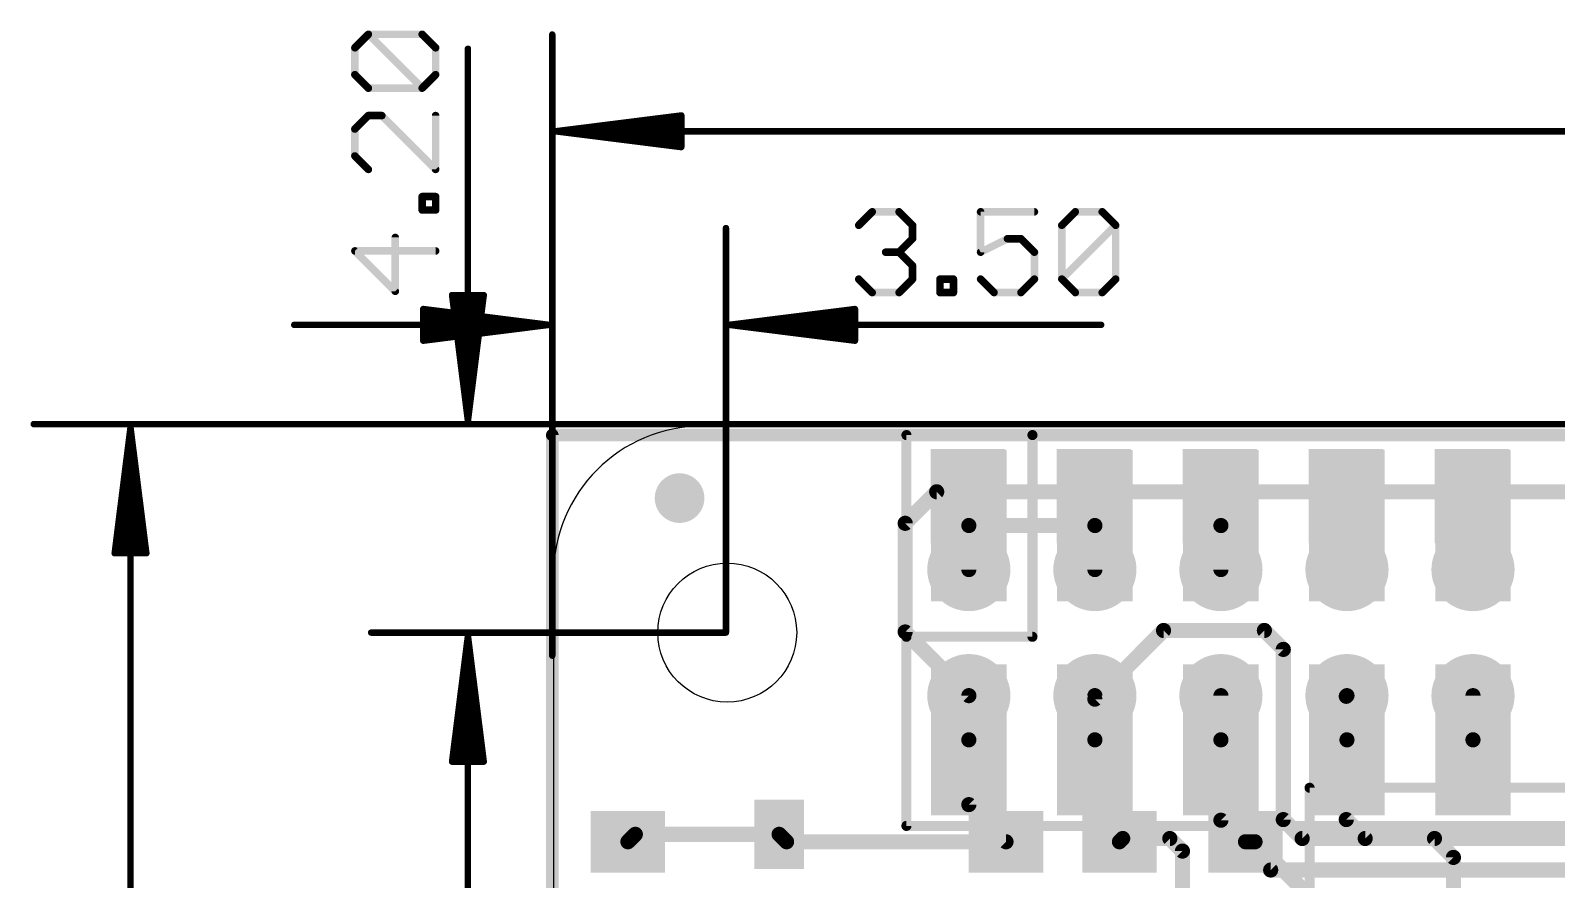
# Model space of a CAD drawing. Extents: x -10.9 to 75.6, y -7.9 to 39.
# Drawn here: x -10.52 to 20.24, y 21.53 to 38.63 of the extents above; entities that cross this region are included whole.
import ezdxf

# ---------------------------------------------------------------- set-up
doc = ezdxf.new("R2010")
doc.units = 0
for name, color, linetype in [('1', 12, 'CONTINUOUS'), ('16', 132, 'CONTINUOUS'), ('17', 110, 'CONTINUOUS'), ('20', 53, 'CONTINUOUS'), ('21', 40, 'CONTINUOUS'), ('22', 6, 'CONTINUOUS'), ('32', 253, 'CONTINUOUS'), ('47', 253, 'CONTINUOUS')]:
    doc.layers.add(name, color=color, linetype=linetype)

# ---------------------------------------------------------------- blocks, each defined once
blk = doc.blocks.new('RECT')
blk.add_solid([(-0.5, -0.5), (0.5, -0.5), (-0.5, 0.5), (0.5, 0.5)])
blk = doc.blocks.new('ROUNDP')
at = {"const_width": 0.5}
blk.add_lwpolyline([(0, -0.25, 1), (0, 0.25, 1), (0, -0.25)], format="xyb", dxfattribs=at)
blk = doc.blocks.new('PIE')
at = {"const_width": 0.5}
blk.add_lwpolyline([(0, -0.25, 1), (0, 0.25, 1), (0, -0.25)], format="xyb", dxfattribs=at)

msp = doc.modelspace()

# ---------------------------------------------------------------- linework, layer by layer
at = {"layer": '1'}
for points, const_width in [([(0, 30.48), (0, 0)], 0.254), ([(65.278, 30.48), (0, 30.48)], 0.254), ([(7.112, 28.702), (7.747, 29.337)], 0.3048), ([(7.747, 29.337), (27.178, 29.337)], 0.3048), ([(7.112, 26.5134), (7.112, 28.702)], 0.3048), ([(8.3954, 25.23), (7.112, 26.5134)], 0.3048), ([(8.3954, 23.0346), (8.3954, 25.23)], 0.3048), ([(16.002, 25.2166), (16.0154, 25.23)], 0.3048), ([(16.002, 22.733), (16.002, 25.2166)], 0.3048), ([(9.144, 22.286), (8.3954, 23.0346)], 0.3048), ([(16.383, 22.352), (16.002, 22.733)], 0.3048), ([(1.524, 22.286), (1.674, 22.436)], 0.3048), ([(1.674, 22.436), (4.572, 22.436)], 0.3048), ([(4.572, 22.436), (4.722, 22.286)], 0.3048), ([(11.496, 22.352), (11.43, 22.286)], 0.3048), ([(12.446, 22.352), (11.496, 22.352)], 0.3048), ([(12.7, 22.098), (12.446, 22.352)], 0.3048), ([(17.78, 22.352), (16.383, 22.352)], 0.3048), ([(18.161, 21.971), (17.78, 22.352)], 0.3048), ([(4.722, 22.286), (9.144, 22.286)], 0.3048), ([(12.7, 22.098), (12.7, 19.558)], 0.3048), ([(13.97, 22.286), (14.163, 22.286)], 0.3048), ([(14.163, 22.286), (15.621, 20.828)], 0.3048), ([(18.161, 16.637), (18.161, 21.971)], 0.3048)]:
    msp.add_lwpolyline(points, dxfattribs=dict(at, const_width=const_width))
for points, const_width in [([(0.0635, 30.48, 1), (-0.0635, 30.48)], 0.127), ([(0, 30.5435, 1), (0, 30.4165)], 0.127), ([(7.747, 29.4132, 1), (7.747, 29.2608)], 0.1524), ([(7.8009, 29.2831, 1), (7.6931, 29.3909)], 0.1524), ([(7.1882, 28.702, 1), (7.0358, 28.702)], 0.1524), ([(7.0581, 28.7559, 1), (7.1659, 28.6481)], 0.1524), ([(7.1659, 26.5673, 1), (7.0581, 26.4595)], 0.1524), ([(7.0358, 26.5134, 1), (7.1882, 26.5134)], 0.1524), ([(8.4716, 25.23, 1), (8.3192, 25.23)], 0.1524), ([(8.3415, 25.1761, 1), (8.4493, 25.2839)], 0.1524), ([(16.0782, 25.2166, 1), (15.9258, 25.2166)], 0.1524), ([(15.9481, 25.2705, 1), (16.0559, 25.1627)], 0.1524), ([(16.0693, 25.1761, 1), (15.9615, 25.2839)], 0.1524), ([(8.4493, 23.0885, 1), (8.3415, 22.9807)], 0.1524), ([(8.3192, 23.0346, 1), (8.4716, 23.0346)], 0.1524), ([(16.0559, 22.7869, 1), (15.9481, 22.6791)], 0.1524), ([(15.9258, 22.733, 1), (16.0782, 22.733)], 0.1524), ([(1.674, 22.5122, 1), (1.674, 22.3598)], 0.1524), ([(1.7279, 22.3821, 1), (1.6201, 22.4899)], 0.1524), ([(4.6259, 22.4899, 1), (4.5181, 22.3821)], 0.1524), ([(4.572, 22.3598, 1), (4.572, 22.5122)], 0.1524), ([(11.496, 22.4282, 1), (11.496, 22.2758)], 0.1524), ([(11.5499, 22.2981, 1), (11.4421, 22.4059)], 0.1524), ([(12.4999, 22.4059, 1), (12.3921, 22.2981)], 0.1524), ([(12.446, 22.2758, 1), (12.446, 22.4282)], 0.1524), ([(16.383, 22.4282, 1), (16.383, 22.2758)], 0.1524), ([(16.3291, 22.2981, 1), (16.4369, 22.4059)], 0.1524), ([(17.8339, 22.4059, 1), (17.7261, 22.2981)], 0.1524), ([(17.78, 22.2758, 1), (17.78, 22.4282)], 0.1524), ([(1.4701, 22.3399, 1), (1.5779, 22.2321)], 0.1524), ([(4.722, 22.3622, 1), (4.722, 22.2098)], 0.1524), ([(4.6681, 22.2321, 1), (4.7759, 22.3399)], 0.1524), ([(9.0901, 22.2321, 1), (9.1979, 22.3399)], 0.1524), ([(9.144, 22.2098, 1), (9.144, 22.3622)], 0.1524), ([(11.3761, 22.3399, 1), (11.4839, 22.2321)], 0.1524), ([(12.7762, 22.098, 1), (12.6238, 22.098)], 0.1524), ([(12.6461, 22.0441, 1), (12.7539, 22.1519)], 0.1524), ([(13.97, 22.3622, 1), (13.97, 22.2098)], 0.1524), ([(14.2169, 22.3399, 1), (14.1091, 22.2321)], 0.1524), ([(14.163, 22.2098, 1), (14.163, 22.3622)], 0.1524), ([(18.2372, 21.971, 1), (18.0848, 21.971)], 0.1524), ([(18.1071, 21.9171, 1), (18.2149, 22.0249)], 0.1524)]:
    msp.add_lwpolyline(points, format="xyb", dxfattribs=dict(at, const_width=const_width))
at = {"layer": '16', "const_width": 0.3048}
for points in [[(8.395, 28.6574), (8.3954, 28.657)], [(8.395, 28.6574), (10.935, 28.6574)], [(8.3954, 28.657), (8.3954, 27.77)], [(10.935, 28.6574), (10.9354, 28.657)], [(10.9354, 28.657), (10.9354, 27.77)], [(13.475, 28.6574), (13.4754, 28.657)], [(13.4754, 28.657), (13.4754, 27.77)], [(10.935, 25.159), (12.319, 26.543)], [(12.319, 26.543), (14.351, 26.543)], [(14.351, 26.543), (14.732, 26.162)], [(14.732, 26.162), (14.732, 22.733)], [(8.3954, 24.3398), (8.3954, 25.23)], [(10.935, 24.3394), (10.935, 25.159)], [(10.9354, 24.3398), (10.9354, 25.23)], [(13.4754, 24.3398), (13.4754, 25.23)], [(16.0154, 24.3398), (16.0154, 25.23)], [(18.5554, 24.3398), (18.5554, 25.23)], [(8.395, 24.3394), (8.3954, 24.3398)], [(10.935, 24.3394), (10.9354, 24.3398)], [(13.475, 24.3394), (13.4754, 24.3398)], [(13.475, 24.3394), (13.475, 22.72)], [(16.015, 24.3394), (16.0154, 24.3398)], [(18.555, 24.3394), (18.5554, 24.3398)], [(13.475, 22.72), (14.478, 21.717)], [(14.732, 22.733), (15.113, 22.352)], [(15.113, 22.352), (28.067, 22.352)], [(14.478, 21.717), (27.432, 21.717)]]:
    msp.add_lwpolyline(points, dxfattribs=at)
at = {"layer": '16', "const_width": 0.1524}
for points in [[(8.4489, 28.7113, 1), (8.3411, 28.6035)], [(8.395, 28.7336, 1), (8.395, 28.5812)], [(8.4716, 28.657, 1), (8.3192, 28.657)], [(8.3415, 28.6031, 1), (8.4493, 28.7109)], [(10.9889, 28.7113, 1), (10.8811, 28.6035)], [(11.0116, 28.657, 1), (10.8592, 28.657)], [(10.8815, 28.6031, 1), (10.9893, 28.7109)], [(10.935, 28.5812, 1), (10.935, 28.7336)], [(13.5289, 28.7113, 1), (13.4211, 28.6035)], [(13.5516, 28.657, 1), (13.3992, 28.657)], [(13.4215, 28.6031, 1), (13.5293, 28.7109)], [(8.3192, 27.77, 1), (8.4716, 27.77)], [(10.8592, 27.77, 1), (11.0116, 27.77)], [(13.3992, 27.77, 1), (13.5516, 27.77)], [(12.319, 26.6192, 1), (12.319, 26.4668)], [(12.3729, 26.4891, 1), (12.2651, 26.5969)], [(14.4049, 26.5969, 1), (14.2971, 26.4891)], [(14.351, 26.4668, 1), (14.351, 26.6192)], [(14.8082, 26.162, 1), (14.6558, 26.162)], [(14.6781, 26.1081, 1), (14.7859, 26.2159)], [(8.4716, 25.23, 1), (8.3192, 25.23)], [(11.0112, 25.159, 1), (10.8588, 25.159)], [(10.8811, 25.2129, 1), (10.9889, 25.1051)], [(11.0116, 25.23, 1), (10.8592, 25.23)], [(13.5516, 25.23, 1), (13.3992, 25.23)], [(16.0916, 25.23, 1), (15.9392, 25.23)], [(18.6316, 25.23, 1), (18.4792, 25.23)], [(8.3411, 24.3933, 1), (8.4489, 24.2855)], [(8.3192, 24.3398, 1), (8.4716, 24.3398)], [(8.4493, 24.2859, 1), (8.3415, 24.3937)], [(10.8811, 24.3933, 1), (10.9889, 24.2855)], [(10.8588, 24.3394, 1), (11.0112, 24.3394)], [(10.8592, 24.3398, 1), (11.0116, 24.3398)], [(10.9893, 24.2859, 1), (10.8815, 24.3937)], [(13.5512, 24.3394, 1), (13.3988, 24.3394)], [(13.4211, 24.3933, 1), (13.5289, 24.2855)], [(13.3992, 24.3398, 1), (13.5516, 24.3398)], [(13.5293, 24.2859, 1), (13.4215, 24.3937)], [(15.9611, 24.3933, 1), (16.0689, 24.2855)], [(15.9392, 24.3398, 1), (16.0916, 24.3398)], [(16.0693, 24.2859, 1), (15.9615, 24.3937)], [(18.5011, 24.3933, 1), (18.6089, 24.2855)], [(18.4792, 24.3398, 1), (18.6316, 24.3398)], [(18.6093, 24.2859, 1), (18.5015, 24.3937)], [(13.5289, 22.7739, 1), (13.4211, 22.6661)], [(13.3988, 22.72, 1), (13.5512, 22.72)], [(14.7859, 22.7869, 1), (14.6781, 22.6791)], [(14.6558, 22.733, 1), (14.8082, 22.733)], [(15.113, 22.4282, 1), (15.113, 22.2758)], [(15.0591, 22.2981, 1), (15.1669, 22.4059)], [(14.478, 21.7932, 1), (14.478, 21.6408)], [(14.4241, 21.6631, 1), (14.5319, 21.7709)]]:
    msp.add_lwpolyline(points, format="xyb", dxfattribs=at)
at = {"layer": '20'}
for p, q in [((62.0254, 30.6604), (3.0254, 30.6604)), ((0.0254, 27.6604), (0.0254, 3))]:
    msp.add_line(p, q, dxfattribs=at)
msp.add_circle((3.5254, 26.5), 1.4, dxfattribs=at)
msp.add_arc((3.0254, 27.6604), 3, 90, 180, dxfattribs=at)
at = {"layer": '21', "const_width": 0.2032}
for points in [[(15.262, 23.374), (49.762, 23.374)], [(15.262, 0.374), (15.262, 23.374)]]:
    msp.add_lwpolyline(points, dxfattribs=at)
at = {"layer": '21', "const_width": 0.1016}
for points in [[(15.262, 23.4248, 1), (15.262, 23.3232)], [(15.3128, 23.374, 1), (15.2112, 23.374)]]:
    msp.add_lwpolyline(points, format="xyb", dxfattribs=at)
at = {"layer": '22', "const_width": 0.2032}
for points in [[(7.1374, 30.48), (7.1374, 26.416)], [(9.6774, 30.48), (7.1374, 30.48)], [(57.9374, 30.48), (9.6774, 30.48)], [(9.6774, 26.416), (9.6774, 30.48)], [(7.1374, 26.416), (7.1374, 22.606)], [(7.1374, 26.416), (9.6774, 26.416)], [(7.1374, 22.606), (57.9374, 22.606)]]:
    msp.add_lwpolyline(points, dxfattribs=at)
at = {"layer": '22', "const_width": 0.1016}
for points in [[(7.1882, 30.48, 1), (7.0866, 30.48)], [(7.1374, 30.5308, 1), (7.1374, 30.4292)], [(9.6774, 30.5308, 1), (9.6774, 30.4292)], [(9.7282, 30.48, 1), (9.6266, 30.48)], [(9.6774, 30.4292, 1), (9.6774, 30.5308)], [(7.1882, 26.416, 1), (7.0866, 26.416)], [(7.1374, 26.4668, 1), (7.1374, 26.3652)], [(7.0866, 26.416, 1), (7.1882, 26.416)], [(9.6266, 26.416, 1), (9.7282, 26.416)], [(9.6774, 26.3652, 1), (9.6774, 26.4668)], [(7.1374, 22.6568, 1), (7.1374, 22.5552)], [(7.0866, 22.606, 1), (7.1882, 22.606)]]:
    msp.add_lwpolyline(points, format="xyb", dxfattribs=at)
at = {"layer": '47'}
for points, const_width in [([(-3.9777, 38.2826), (-3.7065, 38.5538)], 0.1524), ([(-3.7065, 38.5538), (-2.6219, 38.5538)], 0.1524), ([(-2.6219, 37.4691), (-3.7065, 38.5538)], 0.1524), ([(-2.6219, 38.5538), (-2.3507, 38.2826)], 0.1524), ([(0, 26.035), (0, 38.55)], 0.13), ([(-3.9777, 37.7403), (-3.9777, 38.2826)], 0.1524), ([(-2.3507, 38.2826), (-2.3507, 37.7403)], 0.1524), ([(-1.7, 30.765), (-1.7, 38.2628)], 0.13), ([(-3.7065, 37.4691), (-3.9777, 37.7403)], 0.1524), ([(-2.6219, 37.4691), (-3.7065, 37.4691)], 0.1524), ([(-2.3507, 37.7403), (-2.6219, 37.4691)], 0.1524), ([(-3.7065, 36.9166), (-3.9777, 36.6454)], 0.1524), ([(-3.4354, 36.9166), (-3.7065, 36.9166)], 0.1524), ([(-2.3507, 35.8319), (-3.4354, 36.9166)], 0.1524), ([(-2.3507, 36.9166), (-2.3507, 35.8319)], 0.1524), ([(0.065, 36.6), (2.6, 36.9192)], 0.13), ([(0.065, 36.6), (2.6, 36.86)], 0.13), ([(2.6, 36.9192), (2.6, 36.2808)], 0.13), ([(-3.9777, 36.6454), (-3.9777, 36.1031)], 0.1524), ([(0.065, 36.6), (2.6, 36.73)], 0.13), ([(0.065, 36.6), (64.935, 36.6)], 0.13), ([(2.6, 36.2808), (0.065, 36.6)], 0.13), ([(2.6, 36.47), (0.065, 36.6)], 0.13), ([(2.6, 36.34), (0.065, 36.6)], 0.13), ([(-3.9777, 36.1031), (-3.7065, 35.8319)], 0.1524), ([(-2.6219, 35.0134), (-2.6219, 35.2845)], 0.1524), ([(-2.6219, 35.2845), (-2.3507, 35.2845)], 0.1524), ([(-2.3507, 35.0134), (-2.6219, 35.0134)], 0.1524), ([(-2.3507, 35.2845), (-2.3507, 35.0134)], 0.1524), ([(6.1762, 34.7065), (6.4474, 34.9777)], 0.1524), ([(6.4474, 34.9777), (6.9897, 34.9777)], 0.1524), ([(6.9897, 34.9777), (7.2609, 34.7065)], 0.1524), ([(7.2609, 34.7065), (7.2609, 34.4354)], 0.1524), ([(9.7166, 34.9777), (8.6319, 34.9777)], 0.1524), ([(8.6319, 34.9777), (8.6319, 34.1642)], 0.1524), ([(10.2691, 34.7065), (10.5403, 34.9777)], 0.1524), ([(10.2691, 33.6219), (10.2691, 34.7065)], 0.1524), ([(10.2691, 33.6219), (11.3537, 34.7065)], 0.1524), ([(10.5403, 34.9777), (11.0826, 34.9777)], 0.1524), ([(11.0826, 34.9777), (11.3537, 34.7065)], 0.1524), ([(11.3537, 34.7065), (11.3537, 33.6219)], 0.1524), ([(-3.1642, 33.3762), (-3.1642, 34.4609)], 0.1524), ([(0, 26.4), (0, 34.65)], 0.13), ([(3.5, 26.5), (3.5, 34.65)], 0.13), ([(7.2609, 34.4354), (6.9897, 34.1642)], 0.1524), ([(8.6319, 34.1642), (9.1743, 34.4354)], 0.1524), ([(9.1743, 34.4354), (9.4454, 34.4354)], 0.1524), ([(9.4454, 34.4354), (9.7166, 34.1642)], 0.1524), ([(-2.3507, 34.1897), (-3.9777, 34.1897)], 0.1524), ([(-3.9777, 34.1897), (-3.1642, 33.3762)], 0.1524), ([(6.9897, 34.1642), (6.7185, 34.1642)], 0.1524), ([(6.9897, 34.1642), (7.2609, 33.893)], 0.1524), ([(9.7166, 34.1642), (9.7166, 33.6219)], 0.1524), ([(7.2609, 33.893), (7.2609, 33.6219)], 0.1524), ([(6.4474, 33.3507), (6.1762, 33.6219)], 0.1524), ([(7.2609, 33.6219), (6.9897, 33.3507)], 0.1524), ([(7.8134, 33.3507), (7.8134, 33.6219)], 0.1524), ([(7.8134, 33.6219), (8.0845, 33.6219)], 0.1524), ([(8.0845, 33.6219), (8.0845, 33.3507)], 0.1524), ([(8.9031, 33.3507), (8.6319, 33.6219)], 0.1524), ([(9.7166, 33.6219), (9.4454, 33.3507)], 0.1524), ([(10.5403, 33.3507), (10.2691, 33.6219)], 0.1524), ([(11.3537, 33.6219), (11.0826, 33.3507)], 0.1524), ([(-1.7, 30.765), (-2.0192, 33.3)], 0.13), ([(-2.0192, 33.3), (-1.3808, 33.3)], 0.13), ([(-1.7, 30.765), (-1.96, 33.3)], 0.13), ([(-1.7, 30.765), (-1.83, 33.3)], 0.13), ([(-1.3808, 33.3), (-1.7, 30.765)], 0.13), ([(-1.57, 33.3), (-1.7, 30.765)], 0.13), ([(-1.44, 33.3), (-1.7, 30.765)], 0.13), ([(6.9897, 33.3507), (6.4474, 33.3507)], 0.1524), ([(8.0845, 33.3507), (7.8134, 33.3507)], 0.1524), ([(9.4454, 33.3507), (8.9031, 33.3507)], 0.1524), ([(11.0826, 33.3507), (10.5403, 33.3507)], 0.1524), ([(-0.065, 32.7), (-2.6, 33.0192)], 0.13), ([(-2.6, 33.0192), (-2.6, 32.3808)], 0.13), ([(-0.065, 32.7), (-2.6, 32.96)], 0.13), ([(3.565, 32.7), (6.1, 33.0192)], 0.13), ([(3.565, 32.7), (6.1, 32.96)], 0.13), ([(6.1, 33.0192), (6.1, 32.3808)], 0.13), ([(-0.065, 32.7), (-5.2, 32.7)], 0.13), ([(-0.065, 32.7), (-2.6, 32.83)], 0.13), ([(-2.6, 32.3808), (-0.065, 32.7)], 0.13), ([(-2.6, 32.57), (-0.065, 32.7)], 0.13), ([(-2.6, 32.44), (-0.065, 32.7)], 0.13), ([(3.565, 32.7), (6.1, 32.83)], 0.13), ([(3.565, 32.7), (11.0628, 32.7)], 0.13), ([(6.1, 32.3808), (3.565, 32.7)], 0.13), ([(6.1, 32.57), (3.565, 32.7)], 0.13), ([(6.1, 32.44), (3.565, 32.7)], 0.13), ([(38, 30.7), (-10.45, 30.7)], 0.13), ([(4.1, 30.7), (-3.65, 30.7)], 0.13), ([(-8.5, 30.635), (-8.8192, 28.1)], 0.13), ([(-8.5, 30.635), (-8.76, 28.1)], 0.13), ([(-8.5, 30.635), (-8.63, 28.1)], 0.13), ([(-8.5, 30.635), (-8.5, 0.065)], 0.13), ([(-8.1808, 28.1), (-8.5, 30.635)], 0.13), ([(-8.37, 28.1), (-8.5, 30.635)], 0.13), ([(-8.24, 28.1), (-8.5, 30.635)], 0.13), ([(-8.8192, 28.1), (-8.1808, 28.1)], 0.13), ([(3.5, 26.5), (-3.65, 26.5)], 0.13), ([(-1.7, 26.435), (-2.0192, 23.9)], 0.13), ([(-1.7, 26.435), (-1.96, 23.9)], 0.13), ([(-1.7, 26.435), (-1.83, 23.9)], 0.13), ([(-1.7, 26.435), (-1.7, 21.3)], 0.13), ([(-1.3808, 23.9), (-1.7, 26.435)], 0.13), ([(-1.57, 23.9), (-1.7, 26.435)], 0.13), ([(-1.44, 23.9), (-1.7, 26.435)], 0.13), ([(-2.0192, 23.9), (-1.3808, 23.9)], 0.13)]:
    msp.add_lwpolyline(points, dxfattribs=dict(at, const_width=const_width))
for points, const_width in [([(-3.6796, 38.5807, 1), (-3.7335, 38.5268)], 0.0762), ([(-3.7065, 38.5919, 1), (-3.7065, 38.5157)], 0.0762), ([(-3.6796, 38.5268, 1), (-3.7335, 38.5807)], 0.0762), ([(-2.5949, 38.5807, 1), (-2.6488, 38.5268)], 0.0762), ([(-2.6219, 38.5157, 1), (-2.6219, 38.5919)], 0.0762), ([(0.0325, 38.55, 1), (-0.0325, 38.55)], 0.065), ([(-3.9396, 38.2826, 1), (-4.0158, 38.2826)], 0.0762), ([(-4.0046, 38.3095, 1), (-3.9507, 38.2556)], 0.0762), ([(-2.3126, 38.2826, 1), (-2.3888, 38.2826)], 0.0762), ([(-2.3776, 38.2556, 1), (-2.3238, 38.3095)], 0.0762), ([(-1.6675, 38.2628, 1), (-1.7325, 38.2628)], 0.065), ([(-3.9507, 37.7672, 1), (-4.0046, 37.7133)], 0.0762), ([(-4.0158, 37.7403, 1), (-3.9396, 37.7403)], 0.0762), ([(-3.7065, 37.5072, 1), (-3.7065, 37.431)], 0.0762), ([(-3.7335, 37.4421, 1), (-3.6796, 37.496)], 0.0762), ([(-2.6488, 37.496, 1), (-2.5949, 37.4421)], 0.0762), ([(-2.6488, 37.4421, 1), (-2.5949, 37.496)], 0.0762), ([(-2.6219, 37.431, 1), (-2.6219, 37.5072)], 0.0762), ([(-2.3888, 37.7403, 1), (-2.3126, 37.7403)], 0.0762), ([(-2.3238, 37.7133, 1), (-2.3776, 37.7672)], 0.0762), ([(-3.7065, 36.9547, 1), (-3.7065, 36.8785)], 0.0762), ([(-3.6796, 36.8897, 1), (-3.7335, 36.9435)], 0.0762), ([(-3.4084, 36.9435, 1), (-3.4623, 36.8897)], 0.0762), ([(-3.4354, 36.8785, 1), (-3.4354, 36.9547)], 0.0762), ([(-2.3126, 36.9166, 1), (-2.3888, 36.9166)], 0.0762), ([(2.6325, 36.9192, 1), (2.5675, 36.9192)], 0.065), ([(2.6041, 36.887, 1), (2.5959, 36.9515)], 0.065), ([(2.6033, 36.8277, 1), (2.5967, 36.8923)], 0.065), ([(-3.9396, 36.6454, 1), (-4.0158, 36.6454)], 0.0762), ([(-4.0046, 36.6724, 1), (-3.9507, 36.6185)], 0.0762), ([(0.065, 36.6325, 1), (0.065, 36.5675)], 0.065), ([(0.0691, 36.6322, 1), (0.0609, 36.5678)], 0.065), ([(0.0633, 36.6325, 1), (0.0667, 36.5675)], 0.065), ([(0.0667, 36.6325, 1), (0.0633, 36.5675)], 0.065), ([(0.0683, 36.6323, 1), (0.0617, 36.5677)], 0.065), ([(0.0617, 36.6323, 1), (0.0683, 36.5677)], 0.065), ([(0.0609, 36.6322, 1), (0.0691, 36.5678)], 0.065), ([(2.6017, 36.6975, 1), (2.5983, 36.7625)], 0.065), ([(2.5675, 36.2808, 1), (2.6325, 36.2808)], 0.065), ([(2.5959, 36.2485, 1), (2.6041, 36.313)], 0.065), ([(2.5967, 36.3077, 1), (2.6033, 36.3723)], 0.065), ([(2.5983, 36.4375, 1), (2.6017, 36.5025)], 0.065), ([(-4.0158, 36.1031, 1), (-3.9396, 36.1031)], 0.0762), ([(-3.9507, 36.13, 1), (-4.0046, 36.0762)], 0.0762), ([(-3.7335, 35.805, 1), (-3.6796, 35.8589)], 0.0762), ([(-2.3888, 35.8319, 1), (-2.3126, 35.8319)], 0.0762), ([(-2.3776, 35.805, 1), (-2.3238, 35.8589)], 0.0762), ([(-2.5838, 35.2845, 1), (-2.66, 35.2845)], 0.0762), ([(-2.6219, 35.3226, 1), (-2.6219, 35.2464)], 0.0762), ([(-2.6219, 35.0515, 1), (-2.6219, 34.9753)], 0.0762), ([(-2.3126, 35.2845, 1), (-2.3888, 35.2845)], 0.0762), ([(-2.3507, 35.2464, 1), (-2.3507, 35.3226)], 0.0762), ([(-2.3507, 34.9753, 1), (-2.3507, 35.0515)], 0.0762), ([(-2.66, 35.0134, 1), (-2.5838, 35.0134)], 0.0762), ([(-2.3888, 35.0134, 1), (-2.3126, 35.0134)], 0.0762), ([(6.1493, 34.7335, 1), (6.2031, 34.6796)], 0.0762), ([(6.4474, 35.0158, 1), (6.4474, 34.9396)], 0.0762), ([(6.4743, 34.9507, 1), (6.4204, 35.0046)], 0.0762), ([(7.0166, 35.0046, 1), (6.9628, 34.9507)], 0.0762), ([(6.9897, 34.9396, 1), (6.9897, 35.0158)], 0.0762), ([(7.299, 34.7065, 1), (7.2228, 34.7065)], 0.0762), ([(7.2339, 34.6796, 1), (7.2878, 34.7335)], 0.0762), ([(8.6319, 35.0158, 1), (8.6319, 34.9396)], 0.0762), ([(8.67, 34.9777, 1), (8.5938, 34.9777)], 0.0762), ([(9.7166, 34.9396, 1), (9.7166, 35.0158)], 0.0762), ([(10.2421, 34.7335, 1), (10.296, 34.6796)], 0.0762), ([(10.3072, 34.7065, 1), (10.231, 34.7065)], 0.0762), ([(10.5403, 35.0158, 1), (10.5403, 34.9396)], 0.0762), ([(10.5672, 34.9507, 1), (10.5133, 35.0046)], 0.0762), ([(11.1095, 35.0046, 1), (11.0556, 34.9507)], 0.0762), ([(11.0826, 34.9396, 1), (11.0826, 35.0158)], 0.0762), ([(11.3918, 34.7065, 1), (11.3156, 34.7065)], 0.0762), ([(11.3807, 34.6796, 1), (11.3268, 34.7335)], 0.0762), ([(11.3268, 34.6796, 1), (11.3807, 34.7335)], 0.0762), ([(-3.1261, 34.4609, 1), (-3.2023, 34.4609)], 0.0762), ([(0.0325, 34.65, 1), (-0.0325, 34.65)], 0.065), ([(3.5325, 34.65, 1), (3.4675, 34.65)], 0.065), ([(7.2228, 34.4354, 1), (7.299, 34.4354)], 0.0762), ([(7.2878, 34.4084, 1), (7.2339, 34.4623)], 0.0762), ([(9.1743, 34.4735, 1), (9.1743, 34.3973)], 0.0762), ([(9.1913, 34.4013, 1), (9.1572, 34.4694)], 0.0762), ([(9.4724, 34.4623, 1), (9.4185, 34.4084)], 0.0762), ([(9.4454, 34.3973, 1), (9.4454, 34.4735)], 0.0762), ([(-3.9777, 34.2278, 1), (-3.9777, 34.1516)], 0.0762), ([(-3.9507, 34.2166, 1), (-4.0046, 34.1628)], 0.0762), ([(-2.3507, 34.1516, 1), (-2.3507, 34.2278)], 0.0762), ([(6.7185, 34.2023, 1), (6.7185, 34.1261)], 0.0762), ([(7.0166, 34.1911, 1), (6.9628, 34.1373)], 0.0762), ([(6.9628, 34.1911, 1), (7.0166, 34.1373)], 0.0762), ([(6.9897, 34.1261, 1), (6.9897, 34.2023)], 0.0762), ([(8.6149, 34.1983, 1), (8.649, 34.1301)], 0.0762), ([(8.5938, 34.1642, 1), (8.67, 34.1642)], 0.0762), ([(9.7547, 34.1642, 1), (9.6785, 34.1642)], 0.0762), ([(9.6897, 34.1373, 1), (9.7435, 34.1911)], 0.0762), ([(7.299, 33.893, 1), (7.2228, 33.893)], 0.0762), ([(7.2339, 33.8661, 1), (7.2878, 33.92)], 0.0762), ([(6.2031, 33.6488, 1), (6.1493, 33.5949)], 0.0762), ([(7.2228, 33.6219, 1), (7.299, 33.6219)], 0.0762), ([(7.2878, 33.5949, 1), (7.2339, 33.6488)], 0.0762), ([(7.8515, 33.6219, 1), (7.7753, 33.6219)], 0.0762), ([(7.8134, 33.66, 1), (7.8134, 33.5838)], 0.0762), ([(8.1226, 33.6219, 1), (8.0464, 33.6219)], 0.0762), ([(8.0845, 33.5838, 1), (8.0845, 33.66)], 0.0762), ([(8.6589, 33.6488, 1), (8.605, 33.5949)], 0.0762), ([(9.6785, 33.6219, 1), (9.7547, 33.6219)], 0.0762), ([(9.7435, 33.5949, 1), (9.6897, 33.6488)], 0.0762), ([(10.296, 33.6488, 1), (10.2421, 33.5949)], 0.0762), ([(10.2421, 33.6488, 1), (10.296, 33.5949)], 0.0762), ([(10.231, 33.6219, 1), (10.3072, 33.6219)], 0.0762), ([(11.3156, 33.6219, 1), (11.3918, 33.6219)], 0.0762), ([(11.3807, 33.5949, 1), (11.3268, 33.6488)], 0.0762), ([(-3.2023, 33.3762, 1), (-3.1261, 33.3762)], 0.0762), ([(-3.1911, 33.3493, 1), (-3.1373, 33.4031)], 0.0762), ([(-1.987, 33.3041, 1), (-2.0515, 33.2959)], 0.065), ([(-2.0192, 33.3325, 1), (-2.0192, 33.2675)], 0.065), ([(-1.9277, 33.3033, 1), (-1.9923, 33.2967)], 0.065), ([(-1.7975, 33.3017, 1), (-1.8625, 33.2983)], 0.065), ([(-1.5375, 33.2983, 1), (-1.6025, 33.3017)], 0.065), ([(-1.4077, 33.2967, 1), (-1.4723, 33.3033)], 0.065), ([(-1.3485, 33.2959, 1), (-1.413, 33.3041)], 0.065), ([(-1.3808, 33.2675, 1), (-1.3808, 33.3325)], 0.065), ([(6.4474, 33.3888, 1), (6.4474, 33.3126)], 0.0762), ([(6.4204, 33.3238, 1), (6.4743, 33.3776)], 0.0762), ([(6.9628, 33.3776, 1), (7.0166, 33.3238)], 0.0762), ([(6.9897, 33.3126, 1), (6.9897, 33.3888)], 0.0762), ([(7.8134, 33.3888, 1), (7.8134, 33.3126)], 0.0762), ([(7.7753, 33.3507, 1), (7.8515, 33.3507)], 0.0762), ([(8.0464, 33.3507, 1), (8.1226, 33.3507)], 0.0762), ([(8.0845, 33.3126, 1), (8.0845, 33.3888)], 0.0762), ([(8.9031, 33.3888, 1), (8.9031, 33.3126)], 0.0762), ([(8.8762, 33.3238, 1), (8.93, 33.3776)], 0.0762), ([(9.4185, 33.3776, 1), (9.4724, 33.3238)], 0.0762), ([(9.4454, 33.3126, 1), (9.4454, 33.3888)], 0.0762), ([(10.5403, 33.3888, 1), (10.5403, 33.3126)], 0.0762), ([(10.5133, 33.3238, 1), (10.5672, 33.3776)], 0.0762), ([(11.0556, 33.3776, 1), (11.1095, 33.3238)], 0.0762), ([(11.0826, 33.3126, 1), (11.0826, 33.3888)], 0.0762), ([(-2.5959, 33.0515, 1), (-2.6041, 32.987)], 0.065), ([(-2.5675, 33.0192, 1), (-2.6325, 33.0192)], 0.065), ([(-2.5967, 32.9923, 1), (-2.6033, 32.9277)], 0.065), ([(6.1325, 33.0192, 1), (6.0675, 33.0192)], 0.065), ([(6.1041, 32.987, 1), (6.0959, 33.0515)], 0.065), ([(6.1033, 32.9277, 1), (6.0967, 32.9923)], 0.065), ([(-5.2, 32.7325, 1), (-5.2, 32.6675)], 0.065), ([(-2.5983, 32.8625, 1), (-2.6017, 32.7975)], 0.065), ([(-2.6017, 32.6025, 1), (-2.5983, 32.5375)], 0.065), ([(-0.0609, 32.6678, 1), (-0.0691, 32.7322)], 0.065), ([(-0.0691, 32.6678, 1), (-0.0609, 32.7322)], 0.065), ([(-0.0617, 32.6677, 1), (-0.0683, 32.7323)], 0.065), ([(-0.0683, 32.6677, 1), (-0.0617, 32.7323)], 0.065), ([(-0.0667, 32.6675, 1), (-0.0633, 32.7325)], 0.065), ([(-0.0633, 32.6675, 1), (-0.0667, 32.7325)], 0.065), ([(-0.065, 32.6675, 1), (-0.065, 32.7325)], 0.065), ([(3.565, 32.7325, 1), (3.565, 32.6675)], 0.065), ([(3.5691, 32.7322, 1), (3.5609, 32.6678)], 0.065), ([(3.5633, 32.7325, 1), (3.5667, 32.6675)], 0.065), ([(3.5667, 32.7325, 1), (3.5633, 32.6675)], 0.065), ([(3.5683, 32.7323, 1), (3.5617, 32.6677)], 0.065), ([(3.5617, 32.7323, 1), (3.5683, 32.6677)], 0.065), ([(3.5609, 32.7322, 1), (3.5691, 32.6678)], 0.065), ([(6.1017, 32.7975, 1), (6.0983, 32.8625)], 0.065), ([(6.0983, 32.5375, 1), (6.1017, 32.6025)], 0.065), ([(11.0628, 32.6675, 1), (11.0628, 32.7325)], 0.065), ([(-2.6033, 32.4723, 1), (-2.5967, 32.4077)], 0.065), ([(-2.6041, 32.413, 1), (-2.5959, 32.3485)], 0.065), ([(-2.6325, 32.3808, 1), (-2.5675, 32.3808)], 0.065), ([(6.0675, 32.3808, 1), (6.1325, 32.3808)], 0.065), ([(6.0959, 32.3485, 1), (6.1041, 32.413)], 0.065), ([(6.0967, 32.4077, 1), (6.1033, 32.4723)], 0.065), ([(-10.45, 30.7325, 1), (-10.45, 30.6675)], 0.065), ([(-3.65, 30.7325, 1), (-3.65, 30.6675)], 0.065), ([(-1.7322, 30.7691, 1), (-1.6678, 30.7609)], 0.065), ([(-1.7323, 30.7683, 1), (-1.6677, 30.7617)], 0.065), ([(-1.7325, 30.7633, 1), (-1.6675, 30.7667)], 0.065), ([(-1.7325, 30.7667, 1), (-1.6675, 30.7633)], 0.065), ([(-1.7325, 30.765, 1), (-1.6675, 30.765)], 0.065), ([(-1.7323, 30.7617, 1), (-1.6677, 30.7683)], 0.065), ([(-1.7322, 30.7609, 1), (-1.6678, 30.7691)], 0.065), ([(4.1, 30.6675, 1), (4.1, 30.7325)], 0.065), ([(-8.4675, 30.635, 1), (-8.5325, 30.635)], 0.065), ([(-8.4678, 30.6391, 1), (-8.5322, 30.6309)], 0.065), ([(-8.4675, 30.6333, 1), (-8.5325, 30.6367)], 0.065), ([(-8.4675, 30.6367, 1), (-8.5325, 30.6333)], 0.065), ([(-8.4677, 30.6383, 1), (-8.5323, 30.6317)], 0.065), ([(-8.4677, 30.6317, 1), (-8.5323, 30.6383)], 0.065), ([(-8.4678, 30.6309, 1), (-8.5322, 30.6391)], 0.065), ([(-8.8515, 28.1041, 1), (-8.787, 28.0959)], 0.065), ([(-8.8192, 28.1325, 1), (-8.8192, 28.0675)], 0.065), ([(-8.7923, 28.1033, 1), (-8.7277, 28.0967)], 0.065), ([(-8.6625, 28.1017, 1), (-8.5975, 28.0983)], 0.065), ([(-8.4025, 28.0983, 1), (-8.3375, 28.1017)], 0.065), ([(-8.2723, 28.0967, 1), (-8.2077, 28.1033)], 0.065), ([(-8.213, 28.0959, 1), (-8.1485, 28.1041)], 0.065), ([(-8.1808, 28.0675, 1), (-8.1808, 28.1325)], 0.065), ([(-3.65, 26.5325, 1), (-3.65, 26.4675)], 0.065), ([(-1.6675, 26.435, 1), (-1.7325, 26.435)], 0.065), ([(-1.6678, 26.4391, 1), (-1.7322, 26.4309)], 0.065), ([(-1.6675, 26.4333, 1), (-1.7325, 26.4367)], 0.065), ([(-1.6675, 26.4367, 1), (-1.7325, 26.4333)], 0.065), ([(-1.6677, 26.4383, 1), (-1.7323, 26.4317)], 0.065), ([(-1.6677, 26.4317, 1), (-1.7323, 26.4383)], 0.065), ([(-1.6678, 26.4309, 1), (-1.7322, 26.4391)], 0.065), ([(3.4675, 26.5, 1), (3.5325, 26.5)], 0.065), ([(3.5, 26.4675, 1), (3.5, 26.5325)], 0.065), ([(-0.0325, 26.4, 1), (0.0325, 26.4)], 0.065), ([(-0.0325, 26.035, 1), (0.0325, 26.035)], 0.065), ([(-2.0515, 23.9041, 1), (-1.987, 23.8959)], 0.065), ([(-2.0192, 23.9325, 1), (-2.0192, 23.8675)], 0.065), ([(-1.9923, 23.9033, 1), (-1.9277, 23.8967)], 0.065), ([(-1.8625, 23.9017, 1), (-1.7975, 23.8983)], 0.065), ([(-1.6025, 23.8983, 1), (-1.5375, 23.9017)], 0.065), ([(-1.4723, 23.8967, 1), (-1.4077, 23.9033)], 0.065), ([(-1.413, 23.8959, 1), (-1.3485, 23.9041)], 0.065), ([(-1.3808, 23.8675, 1), (-1.3808, 23.9325)], 0.065)]:
    msp.add_lwpolyline(points, format="xyb", dxfattribs=dict(at, const_width=const_width))

# ---------------------------------------------------------------- block references
at = {"layer": '1', "yscale": 1.4}
msp.add_blockref('RECT', (4.572, 22.436), dxfattribs=at)
at = {"layer": '1', "xscale": 1.24, "yscale": 1.5}
for p, rotation in [((1.524, 22.286), 90), ((9.144, 22.286), 90), ((11.43, 22.286), 270), ((13.97, 22.286), 270)]:
    msp.add_blockref('RECT', p, dxfattribs=dict(at, rotation=rotation))
at = {"layer": '16', "xscale": 3.048, "yscale": 1.524}
for p, rotation in [((8.395, 28.6574), 270), ((10.935, 28.6574), 270), ((13.475, 28.6574), 270), ((16.015, 28.6574), 270), ((18.555, 28.6574), 270), ((8.395, 24.3394), 270), ((10.935, 24.3394), 90), ((13.475, 24.3394), 90), ((16.015, 24.3394), 90), ((18.555, 24.3394), 90)]:
    msp.add_blockref('RECT', p, dxfattribs=dict(at, rotation=rotation))
at = {"layer": '16'}
msp.add_blockref('PIE', (2.5654, 29.21), dxfattribs=at)
at = {"layer": '17', "xscale": 1.6764, "yscale": 1.6764}
for p in [(8.3954, 27.77), (8.3954, 27.77), (10.9354, 27.77), (10.9354, 27.77), (13.4754, 27.77), (13.4754, 27.77), (16.0154, 27.77), (16.0154, 27.77), (18.5554, 27.77), (18.5554, 27.77), (8.3954, 25.23), (8.3954, 25.23), (10.9354, 25.23), (10.9354, 25.23), (13.4754, 25.23), (13.4754, 25.23), (16.0154, 25.23), (16.0154, 25.23), (18.5554, 25.23), (18.5554, 25.23)]:
    msp.add_blockref('ROUNDP', p, dxfattribs=at)
at = {"layer": '32', "xscale": 1.5, "yscale": 1.9}
for p in [(8.3754, 29.25), (10.9154, 29.25), (13.4554, 29.25), (15.9954, 29.25), (18.5354, 29.25)]:
    msp.add_blockref('RECT', p, dxfattribs=at)
at = {"layer": '32', "xscale": 1.5, "yscale": 1.9, "rotation": 180}
for p in [(8.3954, 23.8), (10.9354, 23.8), (13.4754, 23.8), (16.0154, 23.8), (18.5554, 23.8)]:
    msp.add_blockref('RECT', p, dxfattribs=at)

doc.saveas('drawing.dxf')
